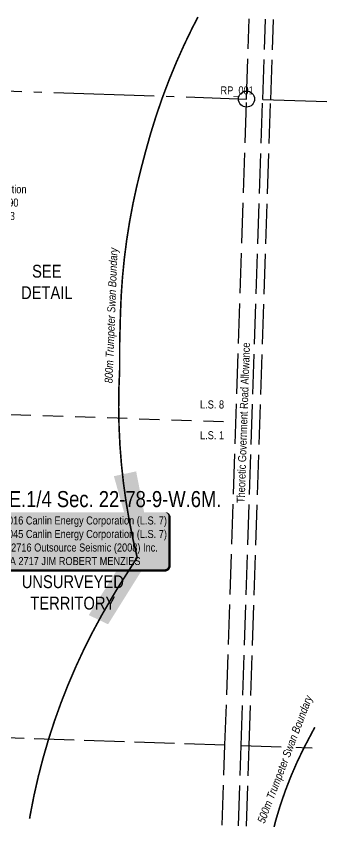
# Model space of a CAD drawing. Extents: x 354783 to 357151, y 6182403 to 6184549.
# Drawn here: x 355864 to 356251, y 6182403 to 6183413 of the extents above; entities that cross this region are included whole.
import ezdxf
from ezdxf.enums import TextEntityAlignment as Align

# ---------------------------------------------------------------- set-up
doc = ezdxf.new("R2010")
doc.units = 0
doc.header["$LTSCALE"] = 5
for name, pattern in [('DASHDOT2', [12.7, 6.35, -3.175, 0, -3.175]), ('foc-LSD', [8, 5, -3]), ('foc-QUARTERLINE', [33, 25, -3, 2, -3]), ('foc-UNSURVEYED', [12.5, 10, -2.5])]:
    doc.linetypes.add(name, pattern=pattern)
for name, color, linetype in [('35', 37, 'Continuous'), ('AS-UNDERLAY-H', 141, 'Continuous'), ('AS-WILDLIFE', 131, 'DASHDOT2'), ('C-SYMBOL', 7, 'Continuous'), ('DETAIL-T', 7, 'Continuous'), ('L-ROAD-T', 7, 'Continuous'), ('L-SECQ', 8, 'foc-QUARTERLINE'), ('L-SECTION-LSD', 7, 'foc-LSD'), ('L-UNS-T', 3, 'Continuous'), ('L-USEC', 7, 'foc-UNSURVEYED')]:
    doc.layers.add(name, color=color, linetype=linetype)
doc.layers.add('F-RW-T', color=190, linetype='Continuous', lineweight=9)
doc.layers.add('F-WS-T', color=190, linetype='Continuous', lineweight=9)
doc.styles.add('100L', font='ARIALN.TTF', dxfattribs={"height": 11})
doc.styles.add('175L', font='ARIALN.TTF', dxfattribs={"height": 20})
doc.styles.add('240', font='ARIALN.TTF', dxfattribs={"height": 30})
doc.styles.add('80', font='ARIALN.TTF', dxfattribs={"height": 10})
doc.styles.add('80CG', font='ARIALN.TTF', dxfattribs={"height": 10})
doc.styles.add('80L', font='ARIALN.TTF', dxfattribs={"height": 10})

# ---------------------------------------------------------------- blocks, each defined once
blk = doc.blocks.new('*U593')
h = blk.add_hatch(color=255)
edge = h.paths.add_edge_path()
edge.add_line((-119, -37), (119, -37))
edge.add_arc((119, -31), 6, 270, 360)
edge.add_line((125, -31), (125, 29.5))
edge.add_arc((119, 29.5), 6, 0, 90)
edge.add_line((119, 35.5), (-119, 35.5))
edge.add_arc((-119, 29.5), 6, 90, 180)
edge.add_line((-125, 29.5), (-125, -31))
edge.add_arc((-119, -31), 6, 180, 270)
at = {"color": 44, "flags": 128}
blk.add_lwpolyline([(-119, -37, 3, 3, 0), (119, -37, 3, 3, 0.414214), (125, -31, 3, 3, 0), (125, 29.5, 3, 0, 0.414214), (119, 35.5, 0, 0, 0), (-119, 35.5, 0, 0, 0.414214), (-125, 29.5, 0, 0, 0), (-125, -31, 0, 3, 0.414214)], format="xyseb", close=True, dxfattribs=at)
at = {"color": 44, "style": '80'}
blk.add_attdef('ENTER_TEXT_001', (-36, -5), '', height=10, dxfattribs=at)

msp = doc.modelspace()

# ---------------------------------------------------------------- hatches: boundary and pattern name
at = {"layer": 'AS-UNDERLAY-H', "linetype": 'Continuous'}
h = msp.add_hatch(color=256, dxfattribs=at)
h.dxf.hatch_style = 1
h.paths.add_polyline_path([(355985.606, 6182840.279), (356004.289, 6182774.022), (355998.865, 6182738.484), (355954.268, 6182667.408), (355978.374, 6182655.964), (356023.573, 6182728.244), (356027.189, 6182775.226), (356013.328, 6182846.302)])

# ---------------------------------------------------------------- linework, layer by layer
at = {"layer": '35', "color": 3}
msp.add_circle((356150.777, 6183309.776), 10, dxfattribs=at)
at = {"layer": 'AS-WILDLIFE', "const_width": 1.999, "flags": 128}
for points in [[(356185.036, 6182403.66), (356187.583, 6182413.341), (356193.057, 6182431.346), (356199.209, 6182449.131), (356206.03, 6182466.67), (356213.51, 6182483.938), (356221.639, 6182500.91), (356235.823, 6182527.856)], [(356223.978, 6182505.353), (356221.639, 6182500.91), (356213.51, 6182483.938), (356206.03, 6182466.67), (356199.209, 6182449.131), (356193.057, 6182431.346), (356187.583, 6182413.341), (356185.036, 6182403.66)]]:
    msp.add_lwpolyline(points, dxfattribs=at)
at = {"layer": 'L-SECQ'}
for p, q in [((355251.182, 6183340.296), (356150.777, 6183309.777)), ((356170.878, 6183309.131), (356250.699, 6183306.569))]:
    msp.add_line(p, q, dxfattribs=at)
at = {"layer": 'L-SECTION-LSD'}
msp.add_line((355337.604, 6182934.902), (356137.37, 6182907.769), dxfattribs=at)
at = {"layer": 'L-USEC'}
for p, q in [((356150.777, 6183309.777), (356154.109, 6183409.694)), ((356170.877, 6183309.106), (356174.209, 6183409.013)), ((356180.927, 6183308.771), (356184.259, 6183408.672)), ((356123.962, 6182505.763), (356150.777, 6183309.777)), ((356144.063, 6182505.093), (356170.877, 6183309.106)), ((356154.113, 6182504.757), (356180.927, 6183308.771)), ((355324.11, 6182532.895), (356123.962, 6182505.763)), ((356120.631, 6182405.845), (356123.962, 6182505.763)), ((356140.73, 6182405.163), (356144.063, 6182505.093)), ((356144.063, 6182505.116), (356232.706, 6182502.266)), ((356150.78, 6182404.822), (356154.113, 6182504.758))]:
    msp.add_line(p, q, dxfattribs=at)

# ---------------------------------------------------------------- block references
at = {"layer": 'F-RW-T'}
ref = msp.add_blockref('*U593', (355929.886, 6182759.949), dxfattribs=dict(at, xscale=0.999734, yscale=0.999734, zscale=0.999734))
ref.add_attrib('ENTER_TEXT_001', 'RSP 900016 Canlin Energy Corporation (L.S. 7)', (355807.886, 6182780.206), dxfattribs={"layer": '0', "color": 44, "height": 9.99734, "style": '80'})
ref.add_attrib('ENTER_TEXT_002', 'USP 890045 Canlin Energy Corporation (L.S. 7)', (355807.886, 6182763.367), dxfattribs={"layer": '0', "color": 44, "height": 9.99734, "style": '80'})
ref.add_attrib('ENTER_TEXT_003', 'TFA 142716 Outsource Seismic (2008) Inc.', (355820.096, 6182746.527), dxfattribs={"layer": '0', "color": 44, "height": 9.99734, "style": '80'})
ref.add_attrib('ENTER_TEXT_004', 'TPA 2717 JIM ROBERT MENZIES', (355841.26, 6182729.688), dxfattribs={"layer": '0', "color": 44, "height": 9.99734, "style": '80'})

# ---------------------------------------------------------------- texts
at = {"layer": '35', "color": 3, "style": '80'}
msp.add_attdef('RP_001', (356118.416, 6183315.53), 'RP', height=10, dxfattribs=at)
at = {"layer": 'AS-WILDLIFE', "insert": (355983.588, 6183040.271), "char_height": 9.99734, "attachment_point": 5, "rotation": 87.854735, "style": '240'}
msp.add_mtext_dynamic_manual_height_columns('{\\fArial Narrow|b0|i1|c0|p34;800m Trumpeter Swan Boundary}', width=169.48874, gutter_width=44.988, heights=[0], dxfattribs=at)
at = {"layer": 'C-SYMBOL', "color": 3, "style": '175L'}
msp.add_text('Theor. S.E.1/4 Sec. 22-78-9-W.6M.', height=20, dxfattribs=at).set_placement((355939.985, 6182795.8), align=Align.BOTTOM_CENTER)
at = {"layer": 'DETAIL-T', "color": 3, "insert": (355902.043, 6183082.118), "char_height": 15.9957, "width": 63.6192, "attachment_point": 5, "style": '80CG'}
msp.add_mtext('SEE\\PDETAIL', dxfattribs=at)
at = {"layer": 'F-WS-T', "insert": (355779.253, 6183219.21), "char_height": 9.99734, "attachment_point": 1, "style": '80L'}
msp.add_mtext_dynamic_manual_height_columns('\\pi34.35334;Canlin\\P\\pi3.95215;Plant Site Addition\\P\\pi13.69376;Plan 112 1690\\P\\pi18.13324;MSL 880333', width=99.81709, gutter_width=49.987, heights=[0], dxfattribs=at)
at = {"layer": 'L-ROAD-T', "style": '80L'}
msp.add_text('Theoretic Government Road Allowance', height=9.99734, rotation=88.089854, dxfattribs=at).set_placement((356146.797, 6182906.821), align=Align.MIDDLE_CENTER)
at = {"layer": 'L-UNS-T', "color": 3, "insert": (355934.466, 6182695.528), "char_height": 15.99574, "attachment_point": 5, "style": '80L'}
msp.add_mtext_dynamic_manual_height_columns('UNSURVEYED TERRITORY', width=126.38013, gutter_width=47.487, heights=[0], dxfattribs=at)

# ---------------------------------------------------------------- next in the draw order: texts
at = {"layer": 'AS-WILDLIFE', "insert": (356199.857, 6182487.397), "char_height": 9.99734, "attachment_point": 5, "rotation": 69.176724, "style": '240', "bg_fill": 3, "box_fill_scale": 1.25, "bg_fill_color": 256, "bg_fill_transparency": 0}
msp.add_mtext_dynamic_manual_height_columns('{\\fArial Narrow|b0|i1|c0|p34;500m Trumpeter Swan Boundary}', width=169.48874, gutter_width=44.988, heights=[0], dxfattribs=at)
at = {"layer": 'L-SECTION-LSD', "char_height": 9.9973, "attachment_point": 1, "style": '100L', "bg_fill": 3, "box_fill_scale": 1.5, "bg_fill_color": 256, "bg_fill_transparency": 0}
for s, width, insert in [('L.S. 8', 30.39306, (356092.883, 6182934.587)), ('L.S. 1', 29.98321, (356092.883, 6182896.312))]:
    msp.add_mtext_dynamic_manual_height_columns(s, width=width, gutter_width=54.985, heights=[0], dxfattribs=dict(at, insert=insert))

# ---------------------------------------------------------------- next in the draw order: linework, layer by layer
at = {"layer": 'AS-WILDLIFE', "const_width": 1.999, "flags": 128}
msp.add_lwpolyline([(355880.662, 6182413.985), (355881.437, 6182418.745), (355886.038, 6182442.419), (355891.357, 6182465.942), (355897.388, 6182489.292), (355904.126, 6182512.449), (355911.566, 6182535.389), (355919.699, 6182558.093), (355928.519, 6182580.54), (355938.017, 6182602.707), (355948.185, 6182624.576), (355959.013, 6182646.125), (355970.492, 6182667.335), (355982.61, 6182688.187), (355991.601, 6182703.172), (356014.613, 6182739.143), (356009.309, 6182762.123), (356004.691, 6182785.25), (356000.763, 6182808.504), (355997.529, 6182831.865), (355994.992, 6182855.312), (355993.152, 6182878.824), (355992.014, 6182902.38), (355991.576, 6182925.96), (355991.84, 6182949.542), (355992.806, 6182973.106), (355992.766, 6183004.026), (355993.766, 6183041.987), (355994.706, 6183065.052), (355996.312, 6183088.08), (355998.581, 6183111.052), (356001.513, 6183133.949), (356005.104, 6183156.751), (356009.351, 6183179.441), (356014.252, 6183201.999), (356019.802, 6183224.406), (356024.795, 6183243.389), (356031.172, 6183266.246), (356038.224, 6183288.905), (356045.945, 6183311.344), (356054.328, 6183333.545), (356063.367, 6183355.487), (356073.052, 6183377.151), (356083.376, 6183398.518), (356090.317, 6183411.859)], dxfattribs=at)

doc.saveas('drawing.dxf')
